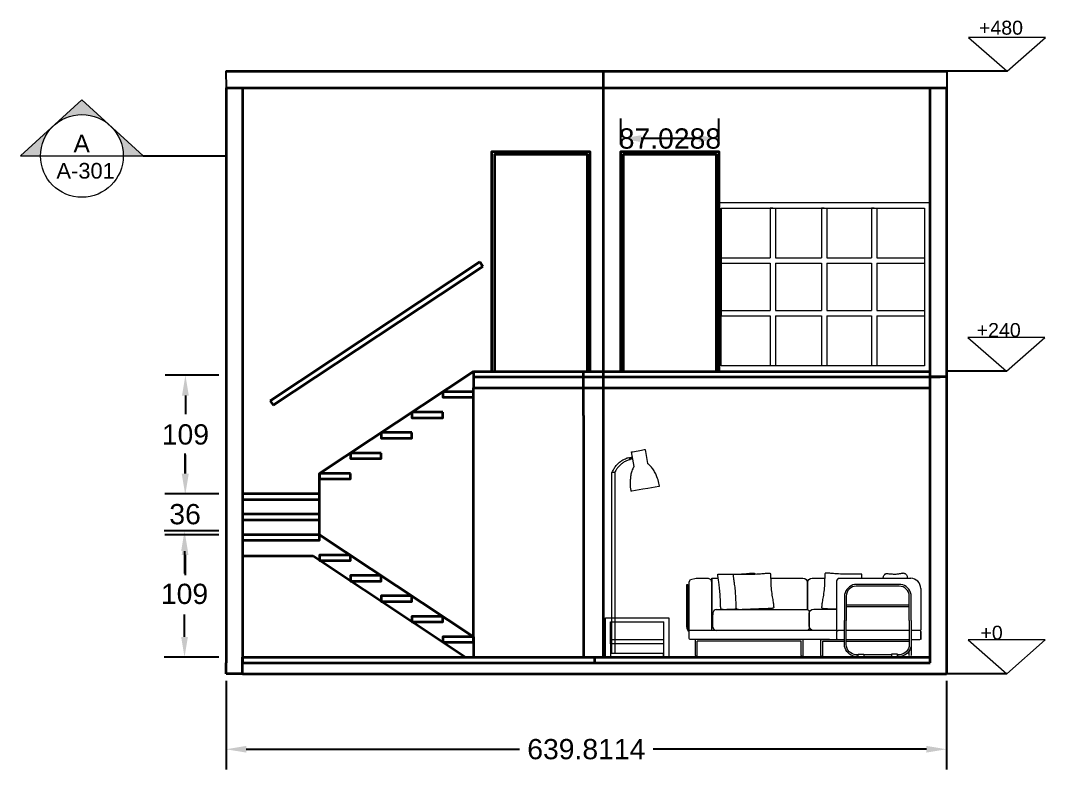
# Model space of a CAD drawing. Header units: inches. Extents: x 623 to 2920, y 629 to 2508.
# Drawn here: x 730 to 1640, y 1841 to 2506 of the extents above; entities that cross this region are included whole.
import ezdxf

# ---------------------------------------------------------------- set-up
doc = ezdxf.new("R2010")
doc.units = ezdxf.units.IN
doc.header["$MEASUREMENT"] = 0
doc.layers.get('DEFPOINTS').update_dxf_attribs({"color": 210})
for name, color, linetype, lineweight in [('A-ANNO-DIMS', 253, 'Continuous', 20), ('A-ANNO-SYMB', 3, 'Continuous', 18), ('A-ELEV-MBE1', 7, 'Continuous', 35), ('A-FURNITURE', 251, 'Continuous', 20), ('A-SECT-MCUT', 7, 'Continuous', 35), ('A-WALL-FULL', 7, 'Continuous', 35), ('A-WALL-FULL-INTR', 7, 'Continuous', 35), ('G-ANNO-DIM', 90, 'Continuous', 18)]:
    doc.layers.add(name, color=color, linetype=linetype, lineweight=lineweight)
doc.styles.get("Standard").update_dxf_attribs({"font": 'Arial.ttf'})
doc.styles.add('underline', font='Arial.ttf')
doc.dimstyles.get("Standard").update_dxf_attribs({"dimtxt": 0.18, "dimasz": 0.18, "dimexe": 0.18, "dimexo": 0.0625, "dimgap": 0.09, "dimtad": 0, "dimtih": 1, "dimtoh": 1, "dimdec": 4, "dimzin": 0, "dimdsep": 46, "dimtxsty": 'Standard', "dimcen": 0.09, "dimadec": 0, "dimazin": 0, "dimtfac": 1, "dimtdec": 4, "dimtofl": 0, "dimtmove": 0, "dimatfit": 3, "dimfxl": 1, "dimtolj": 1, "dimtzin": 0, "dimarcsym": 0})

# ---------------------------------------------------------------- blocks, each defined once
blk = doc.blocks.new('Sezioni')
h = blk.add_hatch(color=256)
h.dxf.hatch_style = 1
h.paths.add_polyline_path([(52520.8, 47455.1), (52264, 47220.9), (52417.6, 47220.9, -0.210523)])
h.paths.add_polyline_path([(52735.1, 47651.7), (52520.8, 47455.1, -0.388338), (52949.4, 47455.1)])
h.paths.add_polyline_path([(52949.4, 47455.1, -0.210523), (53052.6, 47220.9), (53206.2, 47220.9)])
blk.add_lwpolyline([(52264, 47220.9), (53206.2, 47220.9), (52735.1, 47651.7)], close=True)
blk.add_circle((52735.1, 47220.9), 317.5)
blk = doc.blocks.new('*D17')
at = {"layer": 'A-ANNO-DIMS', "color": 0, "lineweight": -2, "transparency": 16777216}
for p, q in [((905.83, 2052.91), (857.24, 2052.91)), ((875.24, 2034.91), (875.24, 2014.86)), ((875.24, 1958.57), (875.24, 1978.62)), ((905.83, 1940.57), (857.24, 1940.57))]:
    blk.add_line(p, q, dxfattribs=at)
at = {"layer": 'A-ANNO-DIMS', "color": 0, "transparency": 16777216}
for points in [[(872.24, 2034.91), (878.24, 2034.91), (875.24, 2052.91)], [(872.24, 1958.57), (878.24, 1958.57), (875.24, 1940.57)]]:
    blk.add_solid(points, dxfattribs=at)
at = {"layer": 'DEFPOINTS', "color": 0, "transparency": 16777216}
for p in [(875.24, 2052.91), (912.08, 2052.91), (912.08, 1940.57)]:
    blk.add_point(p, dxfattribs=at)
at = {"layer": 'A-ANNO-DIMS', "color": 0, "lineweight": 25, "transparency": 16777216, "insert": (875.24, 1996.74), "char_height": 18, "attachment_point": 5}
blk.add_mtext('\\A1;109', dxfattribs=at)
blk = doc.blocks.new('*D18')
at = {"layer": 'A-ANNO-DIMS', "color": 0, "lineweight": -2, "transparency": 16777216}
for p, q in [((875.71, 2103.69), (875.71, 2121.69)), ((905.83, 2085.69), (857.71, 2085.69)), ((905.83, 2049.41), (857.71, 2049.41)), ((875.71, 2031.41), (875.71, 2013.41))]:
    blk.add_line(p, q, dxfattribs=at)
at = {"layer": 'A-ANNO-DIMS', "color": 0, "transparency": 16777216}
for points in [[(872.71, 2103.69), (878.71, 2103.69), (875.71, 2085.69)], [(872.71, 2031.41), (878.71, 2031.41), (875.71, 2049.41)]]:
    blk.add_solid(points, dxfattribs=at)
at = {"layer": 'DEFPOINTS', "color": 0, "transparency": 16777216}
for p in [(875.71, 2085.69), (912.08, 2085.69), (912.08, 2049.41)]:
    blk.add_point(p, dxfattribs=at)
at = {"layer": 'A-ANNO-DIMS', "color": 0, "lineweight": 25, "transparency": 16777216, "insert": (875.71, 2067.55), "char_height": 18, "attachment_point": 5}
blk.add_mtext('\\A1;36', dxfattribs=at)
blk = doc.blocks.new('*D19')
at = {"layer": 'A-ANNO-DIMS', "color": 0, "lineweight": -2, "transparency": 16777216}
for p, q in [((905.83, 2191.07), (858.02, 2191.07)), ((876.02, 2173.07), (876.02, 2156.5)), ((876.02, 2103.69), (876.02, 2120.26)), ((905.83, 2085.69), (858.02, 2085.69))]:
    blk.add_line(p, q, dxfattribs=at)
at = {"layer": 'A-ANNO-DIMS', "color": 0, "transparency": 16777216}
for points in [[(873.02, 2173.07), (879.02, 2173.07), (876.02, 2191.07)], [(873.02, 2103.69), (879.02, 2103.69), (876.02, 2085.69)]]:
    blk.add_solid(points, dxfattribs=at)
at = {"layer": 'DEFPOINTS', "color": 0, "transparency": 16777216}
for p in [(876.02, 2191.07), (912.08, 2191.07), (912.08, 2085.69)]:
    blk.add_point(p, dxfattribs=at)
at = {"layer": 'A-ANNO-DIMS', "color": 0, "lineweight": 25, "transparency": 16777216, "insert": (876.02, 2138.38), "char_height": 18, "attachment_point": 5}
blk.add_mtext('\\A1;109', dxfattribs=at)
blk = doc.blocks.new('*D22')
at = {"layer": 'A-ANNO-DIMS', "color": 0, "lineweight": -2, "transparency": 16777216}
for p, q in [((912.08, 1919.67), (912.08, 1840.81)), ((1551.9, 1919.65), (1551.9, 1840.81)), ((930.08, 1858.81), (1172.53, 1858.81)), ((1533.9, 1858.81), (1291.45, 1858.81))]:
    blk.add_line(p, q, dxfattribs=at)
at = {"layer": 'A-ANNO-DIMS', "color": 0, "transparency": 16777216}
for points in [[(930.08, 1861.81), (930.08, 1855.81), (912.08, 1858.81)], [(1533.9, 1861.81), (1533.9, 1855.81), (1551.9, 1858.81)]]:
    blk.add_solid(points, dxfattribs=at)
at = {"layer": 'DEFPOINTS', "color": 0, "transparency": 16777216}
for p in [(912.08, 1925.92), (1551.9, 1925.9), (1551.9, 1858.81)]:
    blk.add_point(p, dxfattribs=at)
at = {"layer": 'A-ANNO-DIMS', "color": 0, "lineweight": 25, "transparency": 16777216, "insert": (1231.99, 1858.81), "char_height": 18, "attachment_point": 5}
blk.add_mtext('\\A1;639.8114', dxfattribs=at)
blk = doc.blocks.new('*D26')
at = {"layer": 'A-ANNO-DIMS', "color": 0, "lineweight": -2, "transparency": 16777216}
for p, q in [((1262.69, 2396.14), (1262.69, 2419.28)), ((1349.72, 2396.14), (1349.72, 2419.28)), ((1331.72, 2401.28), (1280.69, 2401.28))]:
    blk.add_line(p, q, dxfattribs=at)
at = {"layer": 'A-ANNO-DIMS', "color": 0, "transparency": 16777216}
for points in [[(1280.69, 2404.28), (1280.69, 2398.28), (1262.69, 2401.28)], [(1331.72, 2404.28), (1331.72, 2398.28), (1349.72, 2401.28)]]:
    blk.add_solid(points, dxfattribs=at)
at = {"layer": 'DEFPOINTS', "color": 0, "transparency": 16777216}
for p in [(1262.69, 2401.28), (1262.69, 2389.89), (1349.72, 2389.89)]:
    blk.add_point(p, dxfattribs=at)
at = {"layer": 'A-ANNO-DIMS', "color": 0, "lineweight": 25, "transparency": 16777216, "insert": (1306.21, 2401.28), "char_height": 18, "attachment_point": 5}
blk.add_mtext('\\A1;87.0288', dxfattribs=at)

msp = doc.modelspace()

# ---------------------------------------------------------------- hatches: boundary and pattern name
at = {"layer": 'G-ANNO-DIM'}
h = msp.add_hatch(color=256, dxfattribs=at)
h.dxf.hatch_style = 1
h.paths.add_polyline_path([(1639.70403, 2491.13961), (1571.44907, 2491.13961), (1605.57655, 2461.10676)], flags=17)
h.paths.add_polyline_path([(1571.44907, 2491.13961), (1605.57655, 2461.10676), (1639.70403, 2491.13961)])

# ---------------------------------------------------------------- linework, layer by layer
at = {"lineweight": 25}
for p, q in [((911.99685, 2461.10676), (912.08466, 2446.45459)), ((1551.99685, 2461.10676), (1551.99685, 2446.45459))]:
    msp.add_line(p, q, dxfattribs=at)
at = {"layer": 'A-ANNO-SYMB', "lineweight": 25}
for p, q in [((1605.57655, 2461.10676), (1551.89606, 2461.10676)), ((838.61982, 2385.93079), (912.08466, 2385.93079)), ((1604.94014, 2194.57734), (1551.57301, 2194.57734)), ((1605.26318, 1925.90017), (1551.89606, 1925.90016))]:
    msp.add_line(p, q, dxfattribs=at)
at = {"layer": 'A-ELEV-MBE1'}
for p, q in [((995.11362, 2049.4099), (926.73683, 2049.4099)), ((1131.8672, 1958.71297), (995.11362, 2049.4099)), ((989.32927, 2030.22272), (926.73683, 2030.22272)), ((1124.50298, 1940.57359), (989.32927, 2030.22272))]:
    msp.add_line(p, q, dxfattribs=at)
for points in [[(1137.31215, 2291.90974), (951.15836, 2168.44988)], [(1140.01161, 2287.83948), (953.85781, 2164.37963)], [(1140.01161, 2287.83948), (1137.31215, 2291.90974)], [(995.11362, 2049.4099), (995.11362, 2103.82806), (1131.8672, 2194.52498), (1131.8672, 2194.52498)], [(1131.8672, 1958.71297), (1131.8672, 2179.87282)], [(951.15836, 2168.44988), (953.85781, 2164.37963)], [(1131.8672, 1958.71297), (1131.8672, 1940.57359)]]:
    msp.add_lwpolyline(points, dxfattribs=at)
for points in [[(1131.8672, 2176.3856), (1104.51649, 2176.3856), (1104.51649, 2171.50154), (1131.8672, 2171.50154)], [(1104.51649, 2158.24621), (1077.16577, 2158.24621), (1077.16577, 2153.36216), (1104.51649, 2153.36216)], [(1077.16577, 2140.10683), (1049.81505, 2140.10683), (1049.81505, 2135.22277), (1077.16577, 2135.22277)], [(1049.81505, 2121.96744), (1022.46434, 2121.96744), (1022.46434, 2117.08339), (1049.81505, 2117.08339)], [(1022.46434, 2103.82806), (995.11362, 2103.82806), (995.11362, 2098.944), (1022.46434, 2098.944)], [(995.11362, 2085.68867), (926.73683, 2085.68867), (926.73683, 2080.80461), (995.11362, 2080.80461)], [(995.11362, 2067.54929), (926.73683, 2067.54929), (926.73683, 2062.66523), (995.11362, 2062.66523)], [(995.11362, 2049.4099), (926.73683, 2049.4099), (926.73683, 2044.52584), (995.11362, 2044.52584)], [(1022.46434, 2031.27051), (995.11362, 2031.27051), (995.11362, 2026.38646), (1022.46434, 2026.38646)], [(1049.81505, 2013.13113), (1022.46434, 2013.13113), (1022.46434, 2008.24707), (1049.81505, 2008.24707)], [(1077.16577, 1994.99174), (1049.81505, 1994.99174), (1049.81505, 1990.10769), (1077.16577, 1990.10769)], [(1104.51649, 1976.85236), (1077.16577, 1976.85236), (1077.16577, 1971.9683), (1104.51649, 1971.9683)], [(1131.8672, 1958.71297), (1104.51649, 1958.71297), (1104.51649, 1953.82892), (1131.8672, 1953.82892)]]:
    msp.add_lwpolyline(points, close=True, dxfattribs=at)
at = {"layer": 'A-FURNITURE'}
for p, q in [((1347.11827, 2344.6438), (1537.06063, 2344.6438)), ((1351.83817, 2199.5535), (1351.83817, 2339.61908)), ((1351.83817, 2339.61908), (1351.83817, 2292.92908)), ((1351.83817, 2339.61908), (1374.76756, 2339.61908)), ((1351.96756, 2339.61908), (1532.20657, 2339.61908)), ((1351.96756, 2339.61908), (1397.56756, 2339.61908)), ((1374.76756, 2339.61908), (1398.36756, 2339.61908)), ((1397.56756, 2339.61908), (1395.20756, 2339.61908)), ((1395.20756, 2339.61908), (1395.20756, 2311.59124)), ((1397.56756, 2339.61908), (1443.16756, 2339.61908)), ((1397.56756, 2339.61908), (1399.92756, 2339.61908)), ((1399.92756, 2339.61908), (1399.92756, 2313.88284)), ((1443.16756, 2339.61908), (1440.80756, 2339.61908)), ((1440.80756, 2339.61908), (1440.80756, 2310.56122)), ((1442.08706, 2339.61908), (1487.68706, 2339.61908)), ((1443.16756, 2339.61908), (1445.52756, 2339.61908)), ((1445.52756, 2339.61908), (1445.52756, 2311.19411)), ((1487.68706, 2339.61908), (1485.32706, 2339.61908)), ((1485.32706, 2339.61908), (1485.32706, 2310.403)), ((1487.68706, 2339.61908), (1490.04706, 2339.61908)), ((1490.04706, 2339.61908), (1490.04706, 2317.04827)), ((1532.20657, 2339.61908), (1532.20657, 2199.5535)), ((1537.06063, 2344.6438), (1537.06063, 2194.6438)), ((1399.92756, 2313.88284), (1399.92756, 2295.28908)), ((1490.04706, 2317.04827), (1490.04706, 2295.28908)), ((1395.20756, 2311.59124), (1395.20756, 2295.28908)), ((1440.80756, 2310.56122), (1440.80756, 2295.28908)), ((1445.52756, 2311.19411), (1445.52756, 2295.28908)), ((1485.32706, 2310.403), (1485.32706, 2295.28908)), ((1351.83817, 2292.92908), (1351.83817, 2295.28908)), ((1351.83817, 2295.28908), (1367.68873, 2295.28908)), ((1367.68873, 2295.28908), (1395.20756, 2295.28908)), ((1399.92756, 2295.28908), (1440.80756, 2295.28908)), ((1445.52756, 2295.28908), (1485.32706, 2295.28908)), ((1490.04706, 2295.28908), (1532.20657, 2295.28908)), ((1351.83817, 2292.92908), (1351.83817, 2246.23908)), ((1351.83817, 2292.92908), (1351.83817, 2290.56908)), ((1351.83817, 2290.56908), (1364.38263, 2290.56908)), ((1364.38263, 2290.56908), (1395.20756, 2290.56908)), ((1395.20756, 2290.56908), (1395.20756, 2248.59908)), ((1399.92756, 2290.56908), (1440.80756, 2290.56908)), ((1399.92756, 2290.56908), (1399.92756, 2248.59908)), ((1440.80756, 2290.56908), (1440.80756, 2248.59908)), ((1445.52756, 2290.56908), (1485.32706, 2290.56908)), ((1445.52756, 2290.56908), (1445.52756, 2248.59908)), ((1485.32706, 2290.56908), (1485.32706, 2248.59908)), ((1490.04706, 2290.56908), (1532.20657, 2290.56908)), ((1490.04706, 2290.56908), (1490.04706, 2248.59908)), ((1351.83817, 2246.23908), (1351.83817, 2248.59908)), ((1351.83817, 2248.59908), (1375.76744, 2248.59908)), ((1375.76744, 2248.59908), (1395.20756, 2248.59908)), ((1399.92756, 2248.59908), (1440.80756, 2248.59908)), ((1445.52756, 2248.59908), (1485.32706, 2248.59908)), ((1490.04706, 2248.59908), (1532.20657, 2248.59908)), ((1351.83817, 2246.23908), (1351.83817, 2243.87908)), ((1351.83817, 2243.87908), (1395.20756, 2243.87908)), ((1395.20756, 2243.87908), (1395.20756, 2199.5535)), ((1399.92756, 2243.87908), (1440.80756, 2243.87908)), ((1399.92756, 2243.87908), (1399.92756, 2199.5535)), ((1440.80756, 2243.87908), (1440.80756, 2199.5535)), ((1445.52756, 2243.87908), (1485.32706, 2243.87908)), ((1445.52756, 2243.87908), (1445.52756, 2199.5535)), ((1485.32706, 2243.87908), (1485.32706, 2199.5535)), ((1490.04706, 2243.87908), (1532.20657, 2243.87908)), ((1490.04706, 2243.87908), (1490.04706, 2199.5535)), ((1347.11827, 2194.6438), (1537.06063, 2194.6438)), ((1532.20657, 2199.5535), (1351.83817, 2199.5535)), ((1272.04742, 2123.01327), (1272.85636, 2123.15591)), ((1274.34756, 2109.96851), (1272.04742, 2123.01327)), ((1272.85636, 2123.15591), (1278.08547, 2124.07794)), ((1278.08547, 2124.07794), (1281.1045, 2124.61028)), ((1281.1045, 2124.61028), (1283.31458, 2124.99997)), ((1283.31458, 2124.99997), (1284.12352, 2125.14261)), ((1284.12352, 2125.14261), (1286.33542, 2112.59832)), ((1270.29488, 2118.08685), (1270.28641, 2118.12289)), ((1270.31975, 2117.98112), (1270.29489, 2118.08683)), ((1270.66032, 2116.53324), (1270.31975, 2117.98112)), ((1270.75086, 2116.14832), (1270.66032, 2116.53324)), ((1270.77573, 2116.04261), (1270.75086, 2116.14832)), ((1270.78421, 2116.00655), (1270.77573, 2116.0426)), ((1254.50434, 1944.02102), (1254.50434, 2104.80997)), ((1254.69879, 2104.80997), (1254.50434, 2104.80997)), ((1254.92944, 2104.80997), (1254.69879, 2104.80997)), ((1255.58008, 2104.80997), (1254.92944, 2104.80997)), ((1255.95573, 2104.80997), (1255.58008, 2104.80997)), ((1256.68142, 2104.80997), (1255.95573, 2104.80997)), ((1256.98202, 2104.80997), (1256.68142, 2104.80997)), ((1257.21267, 2104.80997), (1256.98202, 2104.80997)), ((1257.35766, 2104.80997), (1257.21267, 2104.80997)), ((1257.40712, 2104.80997), (1257.35766, 2104.80997)), ((1257.40712, 2104.80997), (1257.40712, 1944.02102)), ((1272.34379, 2088.10283), (1271.57505, 2087.96728)), ((1282.10856, 2089.82462), (1272.34379, 2088.10283)), ((1286.53554, 2090.60522), (1282.10856, 2089.82462)), ((1296.30031, 2092.32701), (1286.53554, 2090.60522)), ((1297.06905, 2092.46256), (1296.30031, 2092.32701)), ((1456.54282, 2010.69127), (1520.0063, 2010.69127)), ((1528.95226, 2001.74531), (1528.95226, 1965.00031)), ((1518.73986, 1986.88377), (1462.79056, 1986.88377)), ((1518.73986, 1985.33703), (1462.79056, 1985.33703)), ((1253.52683, 1952.47876), (1253.52683, 1971.97804)), ((1300.81189, 1952.47876), (1300.81189, 1971.97804)), ((1438.51136, 1964.3532), (1424.90295, 1964.3532)), ((1528.13899, 1964.18704), (1520.2866, 1964.18704)), ((1528.95226, 1963.37377), (1528.95226, 1956.34805)), ((1528.95226, 1957.16132), (1528.95226, 1963.37377)), ((1328.91477, 1942.15982), (1328.91477, 1956.34805)), ((1330.46151, 1942.15982), (1330.46151, 1954.80131)), ((1422.89207, 1954.80131), (1330.46151, 1954.80131)), ((1422.89207, 1942.15982), (1422.89207, 1954.80131)), ((1424.43881, 1942.15982), (1424.43881, 1956.29457)), ((1440.35628, 1956.34805), (1461.24381, 1956.34805)), ((1440.35628, 1942.15982), (1440.35628, 1956.34805)), ((1441.90302, 1954.80131), (1461.24381, 1954.80131)), ((1441.90302, 1942.15982), (1441.90302, 1954.80131)), ((1462.79056, 1956.34805), (1518.73986, 1956.34805)), ((1462.79056, 1954.80131), (1518.73986, 1954.80131)), ((1520.2866, 1956.34805), (1528.13899, 1956.34805)), ((1253.86272, 1940.6148), (1253.86272, 1944.02102)), ((1256.96588, 1944.02102), (1253.86272, 1944.02102)), ((1253.86272, 1940.6148), (1256.96588, 1940.6148)), ((1260.6468, 1944.02102), (1256.96588, 1944.02102)), ((1256.96588, 1940.6148), (1260.6468, 1940.6148)), ((1271.03018, 1944.02102), (1260.6468, 1944.02102)), ((1260.6468, 1940.6148), (1271.03018, 1940.6148)), ((1283.01987, 1944.02102), (1271.03018, 1944.02102)), ((1271.03018, 1940.6148), (1283.01987, 1940.6148)), ((1288.60618, 1944.02102), (1283.01987, 1944.02102)), ((1283.01987, 1940.6148), (1288.60618, 1940.6148)), ((1293.40325, 1944.02102), (1288.60618, 1944.02102)), ((1288.60618, 1940.6148), (1293.40325, 1940.6148)), ((1297.08417, 1944.02102), (1293.40325, 1944.02102)), ((1293.40325, 1940.6148), (1297.08417, 1940.6148)), ((1299.3981, 1944.02102), (1297.08417, 1944.02102)), ((1297.08417, 1940.6148), (1299.3981, 1940.6148)), ((1300.18733, 1944.02102), (1299.3981, 1944.02102)), ((1300.18733, 1944.02102), (1300.18733, 1940.6148))]:
    msp.add_line(p, q, dxfattribs=at)
for points in [[(1254.9919, 2104.78302), (1255.31997, 2105.58723), (1255.67993, 2106.37768), (1256.07122, 2107.1531), (1256.4932, 2107.91225), (1256.9452, 2108.65392), (1257.4265, 2109.37692), (1257.93633, 2110.0801), (1258.47387, 2110.76233), (1259.03826, 2111.42251), (1259.6286, 2112.0596), (1260.24394, 2112.67257), (1260.88331, 2113.26045), (1261.54567, 2113.82228), (1262.22997, 2114.35718), (1262.93511, 2114.86429), (1263.65996, 2115.34279), (1264.40338, 2115.79192), (1265.16415, 2116.21097), (1265.94108, 2116.59926), (1266.73291, 2116.95617), (1267.53838, 2117.28112), (1268.35621, 2117.57361), (1269.18507, 2117.83316), (1270.02365, 2118.05936), (1270.28641, 2118.12289)], [(1270.78421, 2116.00655), (1270.02711, 2115.81241), (1269.27838, 2115.58815), (1268.53922, 2115.33413), (1267.8108, 2115.05075), (1267.09431, 2114.73847), (1266.39087, 2114.39779), (1265.70162, 2114.02925), (1265.02766, 2113.63344), (1264.37006, 2113.211), (1263.72988, 2112.7626), (1263.10815, 2112.28895), (1262.50586, 2111.79083), (1261.92397, 2111.26901), (1261.36341, 2110.72435), (1260.82507, 2110.1577), (1260.30983, 2109.56998), (1259.81851, 2108.96213), (1259.35188, 2108.33511), (1258.9107, 2107.68994), (1258.49568, 2107.02764), (1258.10747, 2106.34927), (1257.7467, 2105.65592), (1257.41395, 2104.9487), (1257.35533, 2104.80997)], [(1272.90025, 2118.17659), (1272.83397, 2118.15652), (1272.73234, 2118.12574), (1272.63132, 2118.09515), (1272.53109, 2118.06479), (1272.43179, 2118.03472), (1272.33359, 2118.00499), (1272.23665, 2117.97563), (1272.14111, 2117.9467), (1272.04714, 2117.91824), (1271.95488, 2117.8903), (1271.86448, 2117.86293), (1271.77609, 2117.83616), (1271.68985, 2117.81004), (1271.60589, 2117.78462), (1271.52435, 2117.75993), (1271.44535, 2117.736), (1271.36904, 2117.71289), (1271.29552, 2117.69063), (1271.22492, 2117.66925), (1271.15734, 2117.64879), (1271.09291, 2117.62927), (1271.03171, 2117.61074), (1270.97385, 2117.59322), (1270.91942, 2117.57674), (1270.86851, 2117.56132), (1270.8212, 2117.54699), (1270.77756, 2117.53378), (1270.73766, 2117.5217), (1270.70158, 2117.51077), (1270.66936, 2117.50101), (1270.64105, 2117.49244), (1270.61671, 2117.48507), (1270.59638, 2117.47891), (1270.58007, 2117.47397), (1270.56783, 2117.47027), (1270.55966, 2117.46779), (1270.55559, 2117.46656), (1270.44842, 2117.43411)], [(1270.44842, 2117.43411), (1270.55714, 2117.46703), (1270.56329, 2117.46889), (1270.57352, 2117.47199), (1270.58783, 2117.47632), (1270.60618, 2117.48188), (1270.62855, 2117.48865), (1270.6549, 2117.49663), (1270.6852, 2117.50581), (1270.71938, 2117.51616), (1270.75741, 2117.52768), (1270.79921, 2117.54033), (1270.84472, 2117.55412), (1270.89386, 2117.569), (1270.94657, 2117.58496), (1271.00275, 2117.60197), (1271.06231, 2117.62001), (1271.12516, 2117.63904), (1271.1912, 2117.65904), (1271.26032, 2117.67997), (1271.33241, 2117.7018), (1271.40736, 2117.7245), (1271.48505, 2117.74803), (1271.56535, 2117.77234), (1271.64813, 2117.79741), (1271.73327, 2117.82319), (1271.82062, 2117.84965), (1271.91005, 2117.87673), (1272.0014, 2117.90439), (1272.09455, 2117.9326), (1272.18933, 2117.9613), (1272.2856, 2117.99045), (1272.3832, 2118.02001), (1272.48197, 2118.04992), (1272.58177, 2118.08014), (1272.68242, 2118.11062), (1272.78377, 2118.14131), (1272.88565, 2118.17217), (1272.90025, 2118.17659)], [(1273.06726, 2117.22947), (1273.04785, 2117.22359), (1272.94658, 2117.19292), (1272.84603, 2117.16247), (1272.74635, 2117.13229), (1272.64771, 2117.10242), (1272.55027, 2117.07291), (1272.45418, 2117.04381), (1272.35959, 2117.01517), (1272.26666, 2116.98703), (1272.17554, 2116.95943), (1272.08636, 2116.93243), (1271.99928, 2116.90605), (1271.91443, 2116.88036), (1271.83195, 2116.85538), (1271.75197, 2116.83116), (1271.67462, 2116.80774), (1271.60002, 2116.78515), (1271.52829, 2116.76342), (1271.45954, 2116.74261), (1271.3939, 2116.72273), (1271.33145, 2116.70382), (1271.2723, 2116.68591), (1271.21655, 2116.66902), (1271.16429, 2116.6532), (1271.11559, 2116.63845), (1271.07054, 2116.62481), (1271.02921, 2116.61229), (1270.99166, 2116.60092), (1270.95796, 2116.59071), (1270.92815, 2116.58169), (1270.90229, 2116.57386), (1270.88042, 2116.56723), (1270.86257, 2116.56183), (1270.84877, 2116.55765), (1270.83905, 2116.5547), (1270.83341, 2116.553), (1270.66749, 2116.50275)], [(1270.66749, 2116.50275), (1270.83389, 2116.55314), (1270.84004, 2116.555), (1270.85027, 2116.5581), (1270.86458, 2116.56243), (1270.88293, 2116.56799), (1270.9053, 2116.57477), (1270.93165, 2116.58275), (1270.96195, 2116.59192), (1270.99613, 2116.60227), (1271.03416, 2116.61379), (1271.07596, 2116.62645), (1271.12147, 2116.64023), (1271.17061, 2116.65511), (1271.22332, 2116.67107), (1271.2795, 2116.68808), (1271.33906, 2116.70612), (1271.40191, 2116.72515), (1271.46795, 2116.74515), (1271.53707, 2116.76608), (1271.60916, 2116.78792), (1271.68411, 2116.81061), (1271.7618, 2116.83414), (1271.8421, 2116.85846), (1271.92489, 2116.88353), (1272.01002, 2116.90931), (1272.09737, 2116.93576), (1272.1868, 2116.96284), (1272.27816, 2116.99051), (1272.3713, 2117.01871), (1272.46608, 2117.04741), (1272.56235, 2117.07657), (1272.65995, 2117.10612), (1272.75873, 2117.13604), (1272.85852, 2117.16626), (1272.95917, 2117.19674), (1273.06052, 2117.22743), (1273.06726, 2117.22947)], [(1288.01356, 2111.2927), (1287.70535, 2111.57598), (1287.38605, 2111.8467), (1287.05619, 2112.10443), (1286.71628, 2112.34877), (1286.36688, 2112.57932), (1286.33542, 2112.59832)], [(1273.64414, 2108.75899), (1273.21571, 2107.84533), (1272.82416, 2106.91526), (1272.47012, 2105.97029), (1272.15415, 2105.01191), (1271.87675, 2104.04166), (1271.63838, 2103.06109), (1271.43941, 2102.07178), (1271.28017, 2101.0753), (1271.16089, 2100.07325), (1271.08179, 2099.06724), (1271.04297, 2098.05886), (1271.03895, 2097.47466)], [(1274.34756, 2109.96851), (1274.20029, 2109.74705), (1273.9826, 2109.38949), (1273.7794, 2109.02351), (1273.64414, 2108.75899)], [(1294.32111, 2101.57993), (1293.96149, 2102.5228), (1293.56445, 2103.45053), (1293.13063, 2104.36165), (1292.66072, 2105.25468), (1292.15548, 2106.12821), (1291.6157, 2106.98084), (1291.04227, 2107.8112), (1290.43608, 2108.61797), (1289.79812, 2109.39985), (1289.12941, 2110.15559), (1288.431, 2110.88399), (1288.01356, 2111.2927)], [(1271.03895, 2097.47466), (1270.95863, 2096.02748), (1270.93625, 2094.57826), (1270.97184, 2093.12929), (1271.06534, 2091.68291), (1271.21661, 2090.24142), (1271.42541, 2088.80714), (1271.57505, 2087.96728)], [(1297.06905, 2092.46256), (1296.80819, 2093.88829), (1296.49052, 2095.30245), (1296.11655, 2096.70278), (1295.68689, 2098.08703), (1295.20221, 2099.45299), (1294.6633, 2100.79848), (1294.32111, 2101.57993)], [(1365.71316, 1983.21959), (1365.05875, 1983.18816), (1363.89327, 1983.13147), (1362.75244, 1983.07611), (1361.63665, 1983.02295), (1360.54775, 1982.97291), (1359.49351, 1982.92698), (1358.48317, 1982.88618), (1357.52597, 1982.85153), (1356.63115, 1982.82405), (1355.80793, 1982.80477), (1355.06557, 1982.79471), (1354.41331, 1982.79489), (1353.85715, 1982.80621), (1353.39031, 1982.82908), (1353.00275, 1982.8638), (1352.68446, 1982.91066), (1352.42541, 1982.96994), (1352.21558, 1983.04194), (1352.04495, 1983.12695), (1351.9035, 1983.22526), (1351.78262, 1983.33681), (1351.67933, 1983.46013), (1351.59209, 1983.59341), (1351.51933, 1983.73483), (1351.4595, 1983.88258), (1351.41104, 1984.03483), (1351.37238, 1984.18977), (1351.34199, 1984.34558), (1351.31825, 1984.5046), (1351.29944, 1984.68583), (1351.28377, 1984.91241), (1351.26947, 1985.2075), (1351.25476, 1985.59424), (1351.23786, 1986.09578), (1351.21701, 1986.73528), (1351.19042, 1987.53588), (1351.15646, 1988.5125), (1351.11404, 1989.64704), (1351.06224, 1990.91319), (1351.0001, 1992.28461), (1350.9267, 1993.73499), (1350.84109, 1995.23799), (1350.74233, 1996.76729), (1350.62948, 1998.29657), (1350.50224, 1999.802), (1350.36277, 2001.26977), (1350.21387, 2002.68858), (1350.05834, 2004.04711), (1349.89899, 2005.33405), (1349.7386, 2006.5381), (1349.57999, 2007.64796), (1349.42594, 2008.6523), (1349.27959, 2009.54511), (1349.14534, 2010.34144), (1349.02793, 2011.06164), (1348.9321, 2011.72607), (1348.86258, 2012.35506), (1348.82411, 2012.96895), (1348.82143, 2013.5881), (1348.85926, 2014.23285)], [(1348.85926, 2014.23285), (1349.60087, 2014.30203), (1350.85425, 2014.33552), (1352.52264, 2014.34272), (1354.50929, 2014.33301), (1356.71744, 2014.3158), (1359.05035, 2014.30046), (1361.41125, 2014.29639), (1363.70341, 2014.31298), (1365.84643, 2014.35712), (1367.82538, 2014.42567), (1369.6417, 2014.513), (1371.29683, 2014.61348), (1372.79221, 2014.72147), (1374.12927, 2014.83135), (1375.30944, 2014.93746), (1376.33417, 2015.03418), (1377.20732, 2015.11698), (1377.94241, 2015.18569), (1378.55539, 2015.24125), (1379.06221, 2015.2846), (1379.47882, 2015.31669), (1379.82118, 2015.33844), (1380.10523, 2015.35081), (1380.34693, 2015.35472), (1380.55987, 2015.35073), (1380.7483, 2015.33782), (1380.9141, 2015.31457), (1381.05918, 2015.27959), (1381.18541, 2015.23147), (1381.2947, 2015.16878), (1381.38894, 2015.09014), (1381.47001, 2014.99412), (1381.53973, 2014.87602), (1381.59953, 2014.71796), (1381.65077, 2014.49877), (1381.66121, 2014.42732)], [(1362.66076, 2014.23285), (1363.40238, 2014.30203), (1364.65576, 2014.33552), (1366.32415, 2014.34272), (1368.31079, 2014.33301), (1370.51894, 2014.3158), (1372.85185, 2014.30046), (1375.21276, 2014.29639), (1377.50491, 2014.31298), (1379.64793, 2014.35712), (1381.62688, 2014.42567), (1383.44321, 2014.513), (1385.09834, 2014.61348), (1386.59371, 2014.72147), (1387.93077, 2014.83135), (1389.11095, 2014.93746), (1390.13568, 2015.03418), (1391.00882, 2015.11698), (1391.74391, 2015.18569), (1392.35689, 2015.24125), (1392.86371, 2015.2846), (1393.28033, 2015.31669), (1393.62269, 2015.33844), (1393.90674, 2015.35081), (1394.14843, 2015.35472), (1394.36137, 2015.35073), (1394.5498, 2015.33782), (1394.71561, 2015.31457), (1394.86068, 2015.27959), (1394.98692, 2015.23147), (1395.0962, 2015.16878), (1395.19044, 2015.09014), (1395.27152, 2014.99412), (1395.34123, 2014.87602), (1395.40103, 2014.71796), (1395.45228, 2014.49877), (1395.49631, 2014.19725), (1395.5345, 2013.79224), (1395.56818, 2013.26255), (1395.59872, 2012.587), (1395.62748, 2011.74442), (1395.6563, 2010.72147), (1395.68906, 2009.53626), (1395.73014, 2008.21473), (1395.7839, 2006.78284), (1395.85472, 2005.26653), (1395.94698, 2003.69174), (1396.06505, 2002.08444), (1396.21331, 2000.47057), (1396.39389, 1998.87445), (1396.59999, 1997.31396), (1396.82256, 1995.80535), (1397.05258, 1994.36485), (1397.28099, 1993.00871), (1397.49876, 1991.75319), (1397.69685, 1990.61453), (1397.86621, 1989.60897), (1398.0002, 1988.74746), (1398.10168, 1988.01967), (1398.17591, 1987.40998), (1398.22816, 1986.90277), (1398.26367, 1986.4824), (1398.28771, 1986.13326), (1398.30554, 1985.83971), (1398.32241, 1985.58614), (1398.34165, 1985.35924), (1398.35886, 1985.15501), (1398.36769, 1984.97177), (1398.36181, 1984.80785), (1398.33488, 1984.66157), (1398.28056, 1984.53126), (1398.19252, 1984.41523), (1398.06441, 1984.31182), (1397.8892, 1984.21945), (1397.65702, 1984.13699), (1397.3573, 1984.06339), (1396.97948, 1983.99763), (1396.513, 1983.93867), (1395.94728, 1983.88547), (1395.27175, 1983.837), (1394.47585, 1983.79223), (1393.55398, 1983.75015), (1392.52031, 1983.70991), (1391.39403, 1983.67068), (1390.19428, 1983.63164), (1388.94021, 1983.59196), (1387.65099, 1983.55083), (1386.34578, 1983.5074), (1385.04372, 1983.46087), (1383.76084, 1983.41068), (1382.50067, 1983.35744), (1381.26359, 1983.30202), (1380.04999, 1983.2453), (1378.86025, 1983.18816), (1377.69478, 1983.13147), (1376.55395, 1983.07611), (1375.43815, 1983.02295), (1374.34925, 1982.97291), (1373.29501, 1982.92698), (1372.28468, 1982.88618), (1371.32747, 1982.85153), (1370.43265, 1982.82405), (1369.60944, 1982.80477), (1368.86708, 1982.79471), (1368.21481, 1982.79489), (1367.65866, 1982.80621), (1367.19182, 1982.82908), (1366.80426, 1982.8638), (1366.48597, 1982.91066), (1366.22691, 1982.96994), (1366.01709, 1983.04194), (1365.84646, 1983.12695), (1365.705, 1983.22526), (1365.58412, 1983.33681), (1365.48084, 1983.46013), (1365.39359, 1983.59341), (1365.32083, 1983.73483), (1365.261, 1983.88258), (1365.21254, 1984.03483), (1365.17389, 1984.18977), (1365.14349, 1984.34558), (1365.11976, 1984.5046), (1365.10094, 1984.68583), (1365.08527, 1984.91241), (1365.07097, 1985.2075), (1365.05626, 1985.59424), (1365.03937, 1986.09578), (1365.01851, 1986.73528), (1364.99192, 1987.53588), (1364.95796, 1988.5125), (1364.91555, 1989.64704), (1364.86374, 1990.91319), (1364.80161, 1992.28461), (1364.7282, 1993.73499), (1364.64259, 1995.23799), (1364.54383, 1996.76729), (1364.43099, 1998.29657), (1364.30374, 1999.802), (1364.16427, 2001.26977), (1364.01537, 2002.68858), (1363.85984, 2004.04711), (1363.70049, 2005.33405), (1363.5401, 2006.5381), (1363.38149, 2007.64796), (1363.22745, 2008.6523), (1363.08109, 2009.54511), (1362.94685, 2010.34144), (1362.82944, 2011.06164), (1362.73361, 2011.72607), (1362.66409, 2012.35506), (1362.62562, 2012.96895), (1362.62293, 2013.5881), (1362.66076, 2014.23285)], [(1476.63167, 2014.23285), (1475.89005, 2014.30203), (1474.63667, 2014.33552), (1472.96828, 2014.34272), (1470.98164, 2014.33301), (1468.77348, 2014.3158), (1466.44058, 2014.30046), (1464.07967, 2014.29639), (1461.78751, 2014.31298), (1459.6445, 2014.35712), (1457.66554, 2014.42567), (1455.84922, 2014.513), (1454.19409, 2014.61348), (1452.69872, 2014.72147), (1451.36166, 2014.83135), (1450.18148, 2014.93746), (1449.15675, 2015.03418), (1448.28361, 2015.11698), (1447.54852, 2015.18569), (1446.93554, 2015.24125), (1446.42872, 2015.2846), (1446.0121, 2015.31669), (1445.66974, 2015.33844), (1445.38569, 2015.35081), (1445.144, 2015.35472), (1444.93105, 2015.35073), (1444.74263, 2015.33782), (1444.57682, 2015.31457), (1444.43175, 2015.27959), (1444.30551, 2015.23147), (1444.19622, 2015.16878), (1444.10199, 2015.09014), (1444.02091, 2014.99412), (1443.9512, 2014.87602), (1443.89139, 2014.71796), (1443.84015, 2014.49877), (1443.79612, 2014.19725), (1443.75793, 2013.79224), (1443.72425, 2013.26255), (1443.6937, 2012.587), (1443.66495, 2011.74442), (1443.63613, 2010.72147), (1443.60337, 2009.53626), (1443.56229, 2008.21473), (1443.50853, 2006.78284), (1443.43771, 2005.26653), (1443.34545, 2003.69174), (1443.22737, 2002.08444), (1443.07912, 2000.47057), (1442.89854, 1998.87445), (1442.69244, 1997.31396), (1442.46987, 1995.80535), (1442.23985, 1994.36485), (1442.01144, 1993.00871), (1441.79367, 1991.75319), (1441.59558, 1990.61453), (1441.42622, 1989.60897), (1441.29223, 1988.74746), (1441.19075, 1988.01967), (1441.11652, 1987.40998), (1441.06427, 1986.90277), (1441.02876, 1986.4824), (1441.00471, 1986.13326), (1440.98689, 1985.83971), (1440.97001, 1985.58614), (1440.95077, 1985.35924), (1440.93357, 1985.15501), (1440.92474, 1984.97177), (1440.93062, 1984.80785), (1440.95755, 1984.66157), (1441.01187, 1984.53126), (1441.09991, 1984.41523), (1441.22802, 1984.31182), (1441.40323, 1984.21945), (1441.63541, 1984.13699), (1441.93513, 1984.06339), (1442.31294, 1983.99763), (1442.77943, 1983.93867), (1443.34515, 1983.88547), (1444.02068, 1983.837), (1444.81657, 1983.79223), (1445.73845, 1983.75015), (1446.77211, 1983.70991), (1447.8984, 1983.67068), (1449.09815, 1983.63164), (1450.35221, 1983.59196), (1451.64143, 1983.55083), (1452.94665, 1983.5074), (1454.11013, 1983.46582)], [(1476.40261, 2010.69127), (1476.46299, 2011.06164), (1476.55882, 2011.72607), (1476.62834, 2012.35506), (1476.66681, 2012.96895), (1476.6695, 2013.5881), (1476.63167, 2014.23285)], [(1495.36753, 2010.49406), (1495.5584, 2011.3645), (1495.76757, 2012.09295), (1495.99084, 2012.69484), (1496.22396, 2013.1856), (1496.46272, 2013.58065), (1496.70288, 2013.89544), (1496.94023, 2014.1454), (1497.17054, 2014.34594), (1497.39263, 2014.51021), (1497.61757, 2014.64217), (1497.85947, 2014.74349), (1498.13245, 2014.81581), (1498.45061, 2014.86083), (1498.82808, 2014.88018), (1499.27896, 2014.87555), (1499.81738, 2014.8486), (1500.45226, 2014.80184), (1501.17183, 2014.74123), (1501.95913, 2014.67358), (1502.7972, 2014.60569), (1503.66907, 2014.54438), (1504.55778, 2014.49645), (1505.44639, 2014.46871), (1506.31792, 2014.46796), (1507.15766, 2014.49892), (1507.95985, 2014.55783), (1508.72101, 2014.63887), (1509.43761, 2014.73619), (1510.10615, 2014.84395), (1510.72314, 2014.9563), (1511.28506, 2015.0674), (1511.7884, 2015.17141), (1512.23232, 2015.26259), (1512.62656, 2015.33555), (1512.98354, 2015.38503), (1513.31567, 2015.40575), (1513.63533, 2015.39244), (1513.95496, 2015.33982), (1514.28694, 2015.24261), (1514.6437, 2015.09554), (1515.03206, 2014.89139), (1515.43665, 2014.61515), (1515.83649, 2014.24986), (1516.21063, 2013.77855), (1516.53811, 2013.18428), (1516.79797, 2012.45007), (1516.96926, 2011.55899), (1517.01957, 2010.69127)], [(1321.28226, 1967.13447), (1321.28226, 2005.23163), (1322.24387, 2005.23163), (1322.24387, 1967.13447)], [(1323.26454, 2007.51928), (1324.48002, 2009.67866), (1329.61986, 2010.69127), (1340.30513, 2010.69127), (1342.43194, 2009.76224), (1343.42101, 2005.43107)], [(1329.61986, 2010.69127), (1340.30513, 2010.69127)], [(1343.42101, 1964.3532), (1343.42101, 2010.69127), (1349.08831, 2010.69127)], [(1343.42101, 2010.69127), (1343.42101, 1981.87483)], [(1454.11013, 2008.25828), (1454.11013, 1965.49586)], [(1253.52683, 1940.57808), (1249.14352, 1940.57808), (1249.14352, 1975.57808), (1305.1952, 1975.57808), (1305.1952, 1940.57808), (1300.81189, 1940.57808), (1300.81189, 1952.47876), (1253.52683, 1952.47876), (1253.52683, 1940.57808)], [(1253.52683, 1971.97804), (1300.81189, 1971.97804)], [(1454.11013, 1962.87821), (1454.11013, 1956.34805)], [(1461.24381, 1964.18704), (1455.4918, 1964.18704)], [(1518.73986, 1964.18704), (1462.79056, 1964.18704)], [(1300.81189, 1956.0788), (1253.52683, 1956.0788)], [(1520.22029, 1952.29813), (1520.2866, 1952.29813), (1520.2866, 1942.15982)], [(1503.01524, 1942.81027), (1478.51518, 1942.81027)], [(1518.73986, 1942.15982), (1518.73986, 1946.19036)]]:
    msp.add_lwpolyline(points, dxfattribs=at)
for points in [[(1447.84247, 1956.34805), (1324.07781, 1956.34805, -0.414213562), (1323.26454, 1957.16132), (1323.26454, 2007.51928)], [(1395.65713, 2010.69127), (1424.36754, 2010.69127, -0.414213562), (1428.43389, 2006.62492), (1428.43389, 1982.89963)], [(1428.43389, 1982.89963), (1428.43389, 2006.62492, -0.414213562), (1432.50023, 2010.69127), (1443.63529, 2010.69127)], [(1520.2866, 1973.26084), (1520.2866, 1996.3122, 0.318111753), (1511.34064, 2005.25816), (1470.18977, 2005.25816, 0.280994723), (1461.24381, 1996.3122), (1461.24381, 1973.26084)], [(1518.73986, 1973.26084), (1518.73986, 1994.76545, 0.414213562), (1509.7939, 2003.71141), (1471.73652, 2003.71141, 0.414213562), (1462.79056, 1994.76545), (1462.79056, 1973.26084)], [(1347.39774, 1982.91066), (1428.2448, 1982.91066, -0.414213562), (1429.87134, 1981.28412), (1429.87134, 1965.97974, -0.414213562), (1428.2448, 1964.3532), (1323.26454, 1964.3532)], [(1454.90107, 1964.3532), (1433.93768, 1964.3532, -0.414213562), (1429.87134, 1968.41954), (1429.87134, 1979.28674, -0.414213562), (1433.93768, 1983.35308), (1454.11013, 1983.35308)], [(1473.23069, 1941.26352), (1470.18977, 1941.26352, -0.280994723), (1461.24381, 1950.20948), (1461.24381, 1973.26084)], [(1473.23069, 1942.81027), (1471.73652, 1942.81027, -0.414213562), (1462.79056, 1951.75622), (1462.79056, 1973.26084)], [(1518.73986, 1973.26084), (1518.73986, 1951.75622, -0.414213562), (1509.7939, 1942.81027), (1508.29973, 1942.81027)], [(1520.2866, 1973.26084), (1520.2866, 1950.20948, -0.318111753), (1511.34064, 1941.26352), (1508.29973, 1941.26352)], [(1528.95226, 1965.00031), (1528.95226, 1965.00031, -0.414213562), (1528.13899, 1964.18704)]]:
    msp.add_lwpolyline(points, format="xyb", dxfattribs=at)
for points in [[(1473.23069, 1943.26794), (1478.51518, 1943.26794), (1478.51518, 1940.65248), (1473.23069, 1940.65248)], [(1508.29973, 1943.26794), (1503.01524, 1943.26794), (1503.01524, 1940.65248), (1508.29973, 1940.65248)]]:
    msp.add_lwpolyline(points, close=True, dxfattribs=at)
for centre, radius, start, end in [((1457.41028, 2007.39122), 3.41216, 104.72770961, 165.2791145), ((1520.0063, 2001.74531), 8.94596, 0, 90), ((1391.1673, 1973.48135), 47.28723, 171.46556573, 188.21358963), ((1347.96438, 1979.14284), 3.81019, 98.55253447, 159.15027144), ((1324.86291, 1966.72982), 3.60344, 173.55230797, 243.66822427), ((1324.88632, 1966.74808), 2.67055, 171.68095617, 232.6067614), ((1348.0283, 1968.24021), 3.9639, 202.46198223, 260.84675311), ((1455.59205, 1965.67656), 1.4929, 186.95219247, 266.14959107), ((1455.51643, 1962.77734), 1.40991, 91.00105264, 175.89716383), ((1455.87523, 1958.14785), 1.90788, 202.30678176, 250.62265704), ((1528.13899, 1963.37377), 0.81327, 0, 90), ((1528.13899, 1957.16132), 0.81327, 270, 0), ((1329.68814, 1942.27559), 0.78199, 188.51407041, 351.48592959), ((1423.66544, 1942.27559), 0.78199, 188.51407041, 351.48592959), ((1441.12965, 1942.27559), 0.78199, 188.51407041, 351.48592959), ((1519.51323, 1941.66454), 0.78199, 188.51407041, 351.48592959)]:
    msp.add_arc(centre, radius, start, end, dxfattribs=at)
at = {"layer": 'A-SECT-MCUT'}
for p, q in [((912.08466, 2446.45459), (912.08466, 1935.68953)), ((926.73683, 2446.45459), (926.73683, 1935.68953)), ((1537.24389, 1935.68953), (1537.24389, 2446.45459)), ((1551.89606, 2446.45459), (1551.89606, 1935.68953)), ((1131.8672, 2194.52498), (1239.31644, 2194.52498)), ((1131.8672, 2189.64093), (1239.31644, 2189.64093)), ((1551.89606, 2189.66046), (1537.24389, 2189.66046)), ((1131.8672, 2179.87282), (1224.66427, 2179.87282)), ((926.73683, 1940.57359), (1239.31644, 1940.57359)), ((926.73683, 1925.92142), (926.73683, 1940.57359)), ((1239.31644, 1940.57359), (1239.31644, 1935.68953)), ((912.08466, 1925.92142), (912.08466, 1935.68953)), ((926.73683, 1935.68953), (1239.31644, 1935.68953)), ((926.73683, 1925.92142), (1239.31644, 1925.92142))]:
    msp.add_line(p, q, dxfattribs=at)
at = {"layer": 'A-SECT-MCUT', "lineweight": 25}
for p, q in [((1537.06063, 2344.6438), (1537.24389, 2191.07206)), ((1349.7211, 2194.52498), (1537.2395, 2194.74875))]:
    msp.add_line(p, q, dxfattribs=at)
at = {"layer": 'A-SECT-MCUT'}
msp.add_lwpolyline([(1131.8672, 2194.52498), (1131.8672, 2179.87282)], dxfattribs=at)
at = {"layer": 'A-WALL-FULL'}
for p, q in [((911.99685, 2461.10676), (1551.99685, 2461.10676)), ((912.08466, 2446.45459), (1551.99685, 2446.45459)), ((1239.31644, 2194.52498), (1537.24389, 2194.52498)), ((1239.31644, 2189.64093), (1546.27311, 2189.64093)), ((1224.66427, 2179.87282), (1537.24389, 2179.87282)), ((1239.31644, 1940.57359), (1537.24389, 1940.57359)), ((1239.31644, 1935.68953), (1537.24389, 1935.68953)), ((1551.89606, 1935.68953), (1551.89606, 1925.90016)), ((926.73683, 1925.92142), (912.08466, 1925.92142)), ((1239.31644, 1925.92142), (1537.24389, 1925.92142)), ((1537.24389, 1925.92142), (1551.89606, 1925.90016))]:
    msp.add_line(p, q, dxfattribs=at)
for points in [[(1148.1692, 2194.51945), (1148.1692, 2389.8817), (1235.19804, 2389.8817), (1235.19804, 2194.51945)], [(1150.61123, 2194.51945), (1150.61123, 2387.43968), (1232.75601, 2387.43968), (1232.75601, 2194.51945)], [(1262.69227, 2194.52498), (1262.69227, 2389.88724), (1349.7211, 2389.88724), (1349.7211, 2194.52498)], [(1265.13429, 2194.52498), (1265.13429, 2387.44521), (1347.27908, 2387.44521), (1347.27908, 2194.52498)]]:
    msp.add_lwpolyline(points, dxfattribs=at)
at = {"layer": 'A-WALL-FULL-INTR'}
for p, q in [((1246.99685, 2461.10676), (1246.99685, 1940.57359)), ((1229.54833, 2189.64093), (1229.54833, 2194.52498)), ((1229.54833, 2155.45253), (1229.54833, 2189.64093)), ((1229.54833, 2155.45253), (1229.54833, 1940.57359))]:
    msp.add_line(p, q, dxfattribs=at)
at = {"layer": 'G-ANNO-DIM'}
for points in [[(1571.44907, 2491.13961), (1605.57655, 2461.10676), (1639.70403, 2491.13961)], [(1570.81266, 2224.61019), (1604.94014, 2194.57734), (1639.06762, 2224.61019)], [(1571.1357, 1955.93302), (1605.26318, 1925.90017), (1639.39067, 1955.93302)]]:
    msp.add_lwpolyline(points, close=True, dxfattribs=at)

# ---------------------------------------------------------------- block references
at = {"layer": 'A-ANNO-SYMB', "xscale": 0.1157241476674715, "yscale": 0.1157241476674715, "zscale": 0.1157241476674715}
msp.add_blockref('Sezioni', (-5318.61804, -3078.66242), dxfattribs=at)

# ---------------------------------------------------------------- texts
at = {"layer": 'A-ANNO-SYMB'}
for s, height, p in [('A', 15.67946, (776.6018, 2388.99422)), ('A-301', 13.906074, (761.49839, 2365.78911))]:
    msp.add_text(s, height=height, dxfattribs=at).set_placement(p)
at = {"layer": 'G-ANNO-DIM', "style": 'underline'}
for s, p in [('+480', (1580.64136, 2493.65223)), ('+240', (1578.6177, 2225.04358)), ('+0', (1581.949, 1956.15359))]:
    msp.add_text(s, height=12.421507, dxfattribs=at).set_placement(p)

# ---------------------------------------------------------------- dimensions: what is measured, and where the dimension line sits
at = {"layer": 'A-ANNO-DIMS', "lineweight": 25}
dim = msp.add_linear_dim(base=(1262.69227, 2401.28067), p1=(1349.7211, 2389.88724), p2=(1262.69227, 2389.88724), dimstyle='Standard', override={"dimscale": 100}, dxfattribs=at)
dim.commit()
dim.dimension.update_dxf_attribs({"geometry": '*D26', "text_midpoint": (1306.20669, 2401.28067), "dimtype": 160})
for base, p1, p2, picture, middle in [((876.02411, 2191.07206), (912.08466, 2085.68867), (912.08466, 2191.07206), '*D19', (876.02411, 2138.38036)), ((875.24442, 2052.90688), (912.08466, 1940.57359), (912.08466, 2052.90688), '*D17', (875.24442, 1996.74024))]:
    dim = msp.add_linear_dim(base=base, p1=p1, p2=p2, angle=90, text='109', dimstyle='Standard', override={"dimscale": 100}, dxfattribs=at)
    dim.commit()
    dim.dimension.update_dxf_attribs({"geometry": picture, "text_midpoint": middle})
dim = msp.add_linear_dim(base=(875.70748, 2085.68867), p1=(912.08466, 2049.4099), p2=(912.08466, 2085.68867), angle=90, text='36', dimstyle='Standard', override={"dimscale": 100}, dxfattribs=at)
dim.commit()
dim.dimension.update_dxf_attribs({"geometry": '*D18', "text_midpoint": (875.70748, 2067.54929), "dimtype": 160})
dim = msp.add_linear_dim(base=(1551.89606, 1858.81444), p1=(912.08466, 1925.92142), p2=(1551.89606, 1925.90016), dimstyle='Standard', override={"dimscale": 100}, dxfattribs=at)
dim.commit()
dim.dimension.update_dxf_attribs({"geometry": '*D22', "text_midpoint": (1231.99036, 1858.81444)})

doc.saveas('drawing.dxf')
